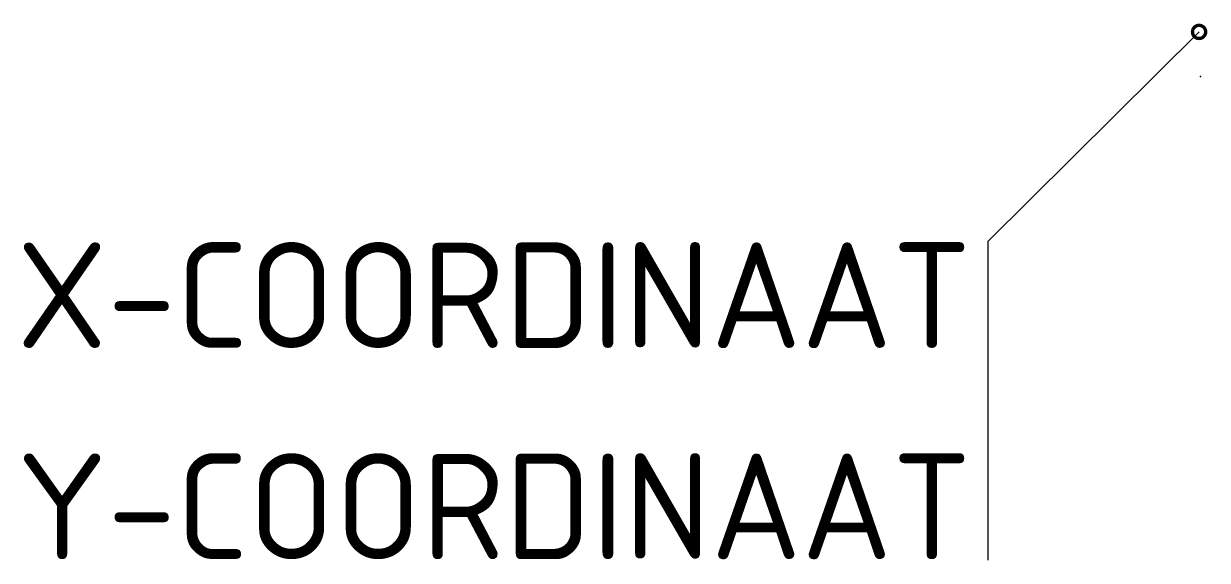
# Model space of a CAD drawing. Extents: x -27.8 to 0.2, y -12.5 to 0.2.
import ezdxf
from ezdxf.enums import TextEntityAlignment as Align

# ---------------------------------------------------------------- set-up
doc = ezdxf.new("R2010")
doc.units = 0
doc.header["$LTSCALE"] = 0.2
doc.styles.add('NLCS-ISO', font='NLCS-ISO.ttf')

msp = doc.modelspace()

# ---------------------------------------------------------------- linework, layer by layer
msp.add_line((0, 0), (-5, -4.959))
at = {"color": 0, "linetype": 'ByBlock', "lineweight": -2, "const_width": 0.312}
msp.add_lwpolyline([(0.028, 0.028, 1), (-0.028, -0.028, 1)], format="xyb", close=True, dxfattribs=at)
at = {"flags": 128}
msp.add_lwpolyline([(-5, -4.959), (-5, -12.511)], dxfattribs=at)
msp.add_point((0.031, -1.059))

# ---------------------------------------------------------------- texts
at = {"style": 'NLCS-ISO'}
for tag, text, p in [('X-COORDINAAT', 'X = 0.000', (-5.388, -7.483)), ('Y-COORDINAAT', 'Y = 0.000', (-5.388, -12.483))]:
    msp.add_attdef(tag, text=text, height=2.5, dxfattribs=at).set_placement(p, align=Align.RIGHT)

doc.saveas('drawing.dxf')
